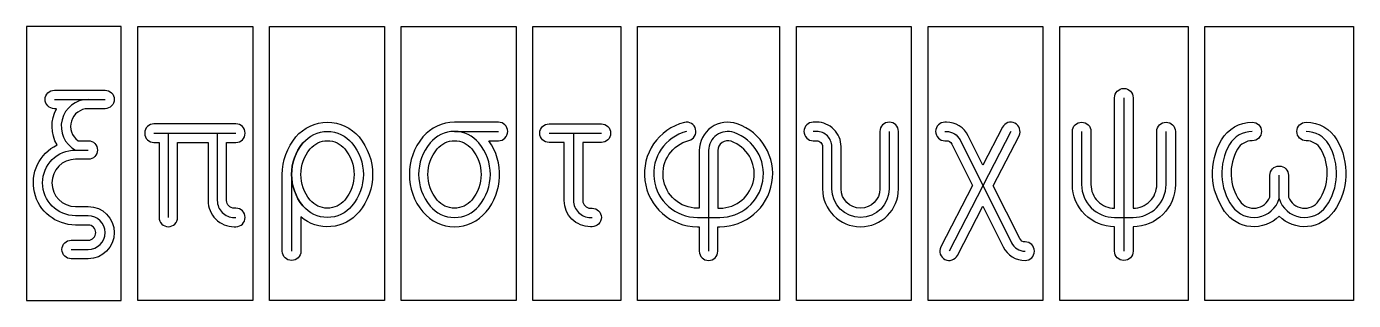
# Model space of a CAD drawing. Header units: millimetres. Extents: x 0 to 157, y 0 to 33.
import ezdxf

# ---------------------------------------------------------------- set-up
doc = ezdxf.new("R2010")
doc.units = ezdxf.units.MM

msp = doc.modelspace()

# ---------------------------------------------------------------- linework, layer by layer
for p, q in [((3.3, 23.85), (9.3, 23.85)), ((130, 24.05), (130, 5.85)), ((15.1, 19.85), (24.8, 19.85)), ((16.8, 9.85), (16.8, 19.85)), ((50.7, 20.05), (55.9, 20.05)), ((61.9, 19.85), (68.1, 19.85)), ((116.6, 20.05), (109.3, 5.85)), ((5.8, 17.85), (7.3, 17.85)), ((31.4, 14.95), (31.4, 5.85)), ((148.4, 12.08), (148.4, 14.85))]:
    msp.add_line(p, q)
for points in [[(0, 0), (11.2, 0), (11.2, 32.5), (0, 32.5)], [(13.2, 32.5), (26.8, 32.5), (26.8, 0), (13.2, 0)], [(28.8, 32.5), (42.4, 32.5), (42.4, 0), (28.8, 0)], [(44.4, 32.5), (58, 32.5), (58, 0), (44.4, 0)], [(60, 32.5), (70.4, 32.5), (70.4, 0), (60, 0)], [(72.4, 32.5), (89.2, 32.5), (89.2, 0), (72.4, 0)], [(91.2, 32.5), (104.8, 32.5), (104.8, 0), (91.2, 0)], [(106.8, 32.5), (120.4, 32.5), (120.4, 0), (106.8, 0)], [(122.4, 32.5), (137.6, 32.5), (137.6, 0), (122.4, 0)], [(139.6, 32.5), (157.2, 32.5), (157.2, 0), (139.6, 0)]]:
    msp.add_lwpolyline(points, close=True)
for points in [[(3.3, 22.75, -1), (3.3, 24.95), (9.3, 24.95, -1), (9.3, 22.75), (7.3, 22.75, 0.734041), (6.11, 18.95), (7.3, 18.95, -1), (7.3, 16.75), (5.8, 16.75, 1), (5.8, 11.15), (7.3, 11.15, -1), (7.3, 4.95), (5.3, 4.95, -1), (5.3, 7.15), (7.3, 7.15, 1), (7.3, 8.95), (5.8, 8.95, -0.797049), (3.63, 18.45, -0.268707), (3.56, 22.75)], [(131.1, 5.85, -1), (128.9, 5.85), (128.9, 8.75, -0.414214), (123.9, 13.75), (123.9, 20.05, -1), (126.1, 20.05), (126.1, 13.75, 0.414214), (128.9, 10.95), (128.9, 24.05, -1), (131.1, 24.05), (131.1, 10.95, 0.414214), (133.9, 13.75), (133.9, 20.05, -1), (136.1, 20.05), (136.1, 13.75, -0.414214), (131.1, 8.75)], [(24.8, 18.75, 1), (24.8, 20.95), (15.1, 20.95, 1), (15.1, 18.75), (15.7, 18.75), (15.7, 9.85, 1), (17.9, 9.85), (17.9, 18.75), (21.5, 18.75), (21.5, 11.85, 0.414214), (24.6, 8.75), (24.8, 8.75, 1), (24.8, 10.95), (24.6, 10.95, -0.414214), (23.7, 11.85), (23.7, 18.75)], [(32.5, 5.85, -1), (30.3, 5.85), (30.3, 14.95, -0.175294), (31.91, 19.4, -0.46875), (39.39, 19.4, -0.361702), (39.39, 10.5, -0.41702), (32.5, 9.91)], [(55.9, 18.95, 1), (55.9, 21.15), (50.7, 21.15, 0.222746), (46.96, 19.4, 0.361702), (46.96, 10.5, 0.46875), (54.44, 10.5, 0.339005), (54.78, 18.95)], [(61.9, 18.75, -1), (61.9, 20.95), (68.1, 20.95, -1), (68.1, 18.75), (65.9, 18.75), (65.9, 11.85, 0.414214), (66.8, 10.95), (67, 10.95, -1), (67, 8.75), (66.8, 8.75, -0.414214), (63.7, 11.85), (63.7, 18.75)], [(78.47, 18.98, 1), (77.93, 21.12, 0.882322), (79.48, 8.75), (79.7, 8.75), (79.7, 5.85, 1), (81.9, 5.85), (81.9, 8.75), (82.12, 8.75, 0.845517), (84.18, 20.96, 0.515805), (79.7, 17.78), (79.7, 10.95), (79.48, 10.95, -0.882322)], [(101.1, 20.05), (101.1, 13.25, -1), (96.5, 13.25), (96.5, 18.25, 0.414214), (93.6, 21.15), (93.2, 21.15, 1), (93.2, 18.95), (93.6, 18.95, -0.414214), (94.3, 18.25), (94.3, 13.25, 1), (103.3, 13.25), (103.3, 20.05, 1)], [(108.32, 6.35, 1), (110.28, 5.35), (113.29, 11.2), (115.71, 6.35, 0.284171), (118.3, 4.75, 1), (118.3, 6.95, -0.284171), (117.67, 7.34), (114.53, 13.62), (117.58, 19.55, 1), (115.62, 20.55), (113.31, 16.06), (111.57, 19.55, 0.284171), (108.98, 21.15), (108.8, 21.15, 1), (108.8, 18.95), (108.98, 18.95, -0.284171), (109.61, 18.56), (112.07, 13.64)], [(151.6, 18.95, -1), (151.6, 21.15, -0.267328), (155.23, 19.06, -0.292711), (154.86, 10.55, -0.466398), (148.4, 10, -0.466398), (141.94, 10.55, -0.292711), (141.57, 19.06, -0.267328), (145.2, 21.15, -1), (145.2, 18.95, 0.267328), (143.47, 17.95, 0.292711), (143.74, 11.81, 0.601529), (147.3, 12.26), (147.3, 14.85, -1), (149.5, 14.85), (149.5, 12.26, 0.601529), (153.06, 11.81, 0.292711), (153.33, 17.95, 0.267328)], [(33.6, 17.99, -0.46875), (37.7, 17.99, -0.361702), (37.7, 11.91, -0.46875), (33.6, 11.91, -0.361702)], [(48.65, 11.91, -0.361702), (48.65, 17.99, -0.46875), (52.75, 17.99, -0.361702), (52.75, 11.91, -0.46875)], [(82.12, 10.95, 0.845517), (83.46, 18.89, 0.515805), (81.9, 17.78), (81.9, 10.95)]]:
    msp.add_lwpolyline(points, format="xyb", close=True)
for points in [[(22.6, 19.85), (22.6, 11.85, 0.414214), (24.6, 9.85), (24.8, 9.85)], [(32.75, 18.69, -0.46875), (38.55, 18.69, -0.361702), (38.55, 11.21, -0.46875), (32.75, 11.21, -0.361702), (32.75, 18.69, 0.361702), (32.75, 11.21)], [(64.8, 19.85), (64.8, 11.85, 0.414214), (66.8, 9.85), (67, 9.85)], [(78.2, 20.05, 0.882322), (79.48, 9.85), (82.12, 9.85, 0.845517), (83.82, 19.92, 0.515805), (80.8, 17.78), (80.8, 5.85)], [(102.2, 20.05), (102.2, 13.25, -1), (95.4, 13.25), (95.4, 18.25, 0.414214), (93.6, 20.05), (93.2, 20.05)], [(108.8, 20.05), (108.98, 20.05, -0.284171), (110.59, 19.05), (116.69, 6.85, 0.284171), (118.3, 5.85)], [(125, 20.05), (125, 13.75, 0.414214), (128.9, 9.85), (131.1, 9.85, 0.414214), (135, 13.75), (135, 20.05)], [(145.2, 20.05, 0.267328), (142.52, 18.51, 0.292711), (142.84, 11.18, 0.625981), (148.4, 12.08)], [(148.4, 12.08, 0.625981), (153.96, 11.18, 0.292711), (154.28, 18.51, 0.267328), (151.6, 20.05)], [(5.3, 6.05), (7.3, 6.05, 1), (7.3, 10.05), (5.8, 10.05, -1), (5.8, 17.85)]]:
    msp.add_lwpolyline(points, format="xyb")
for centre, radius, start, end in [((7.3, 20.66), 3.19, 90, 241.9275), ((50.7, 16.28), 3.77, 39.7703, 140.2297), ((52.3, 14.95), 5.85, 140.2297, 219.7703), ((49.1, 14.95), 5.85, 320.2297, 39.7703), ((50.7, 13.62), 3.77, 219.7703, 320.2297)]:
    msp.add_arc(centre, radius, start, end)

doc.saveas('drawing.dxf')
